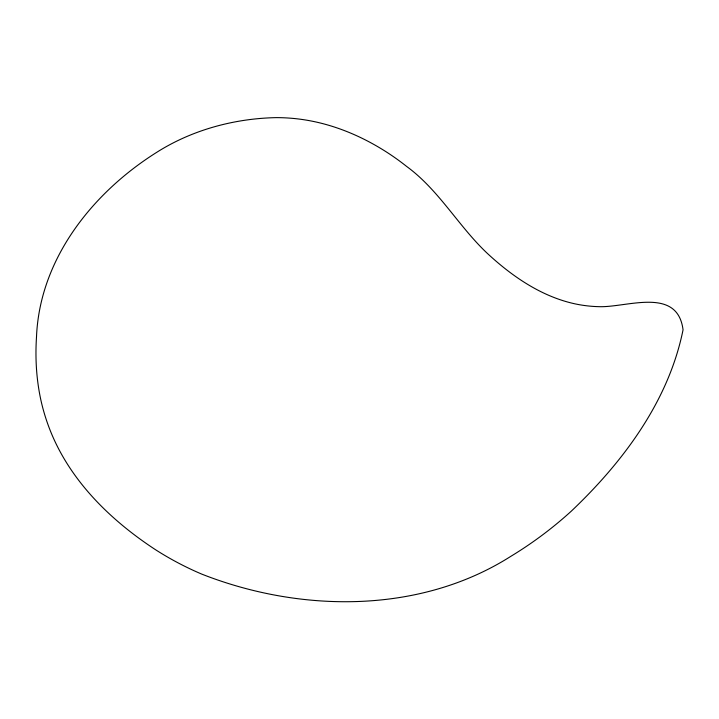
<?xml version="1.0" encoding="UTF-8"?>
<svg xmlns="http://www.w3.org/2000/svg" width="719" height="719" viewBox="0 0 719 719"><rect width="100%" height="100%" fill="white"/><g stroke="black" fill="none" stroke-linecap="round" stroke-linejoin="round"><path stroke-width="1.08" d="M36.498 337.013C35.114 358.143 36.381 379.47 40.902 400.177A198.714 198.714 0 0 0 52.119 435.121C72.781 483.465 112.11 521.293 155.484 549.693A310.213 310.213 0 0 0 201.823 574.139C300.102 612.777 419.492 614.314 510.796 556.353A390.696 390.696 0 0 0 571.254 511.2C623.031 462.074 668.697 401.067 683.05 329.805C677.487 286.18 626.806 307.687 599.008 306.671A129.627 129.627 0 0 1 575.317 303.921C541.65 296.686 512.305 276.536 487.41 253.456C458.434 226.224 439.003 190.05 406.496 166.332A244.118 244.118 0 0 0 366.771 140.636C347.915 130.912 327.684 123.722 306.734 120.19A183.228 183.228 0 0 0 276.249 117.628C234.493 118.455 192.171 129.86 156.841 152.257C92.769 192.449 39.608 258.867 36.498 337.013"/></g></svg>
